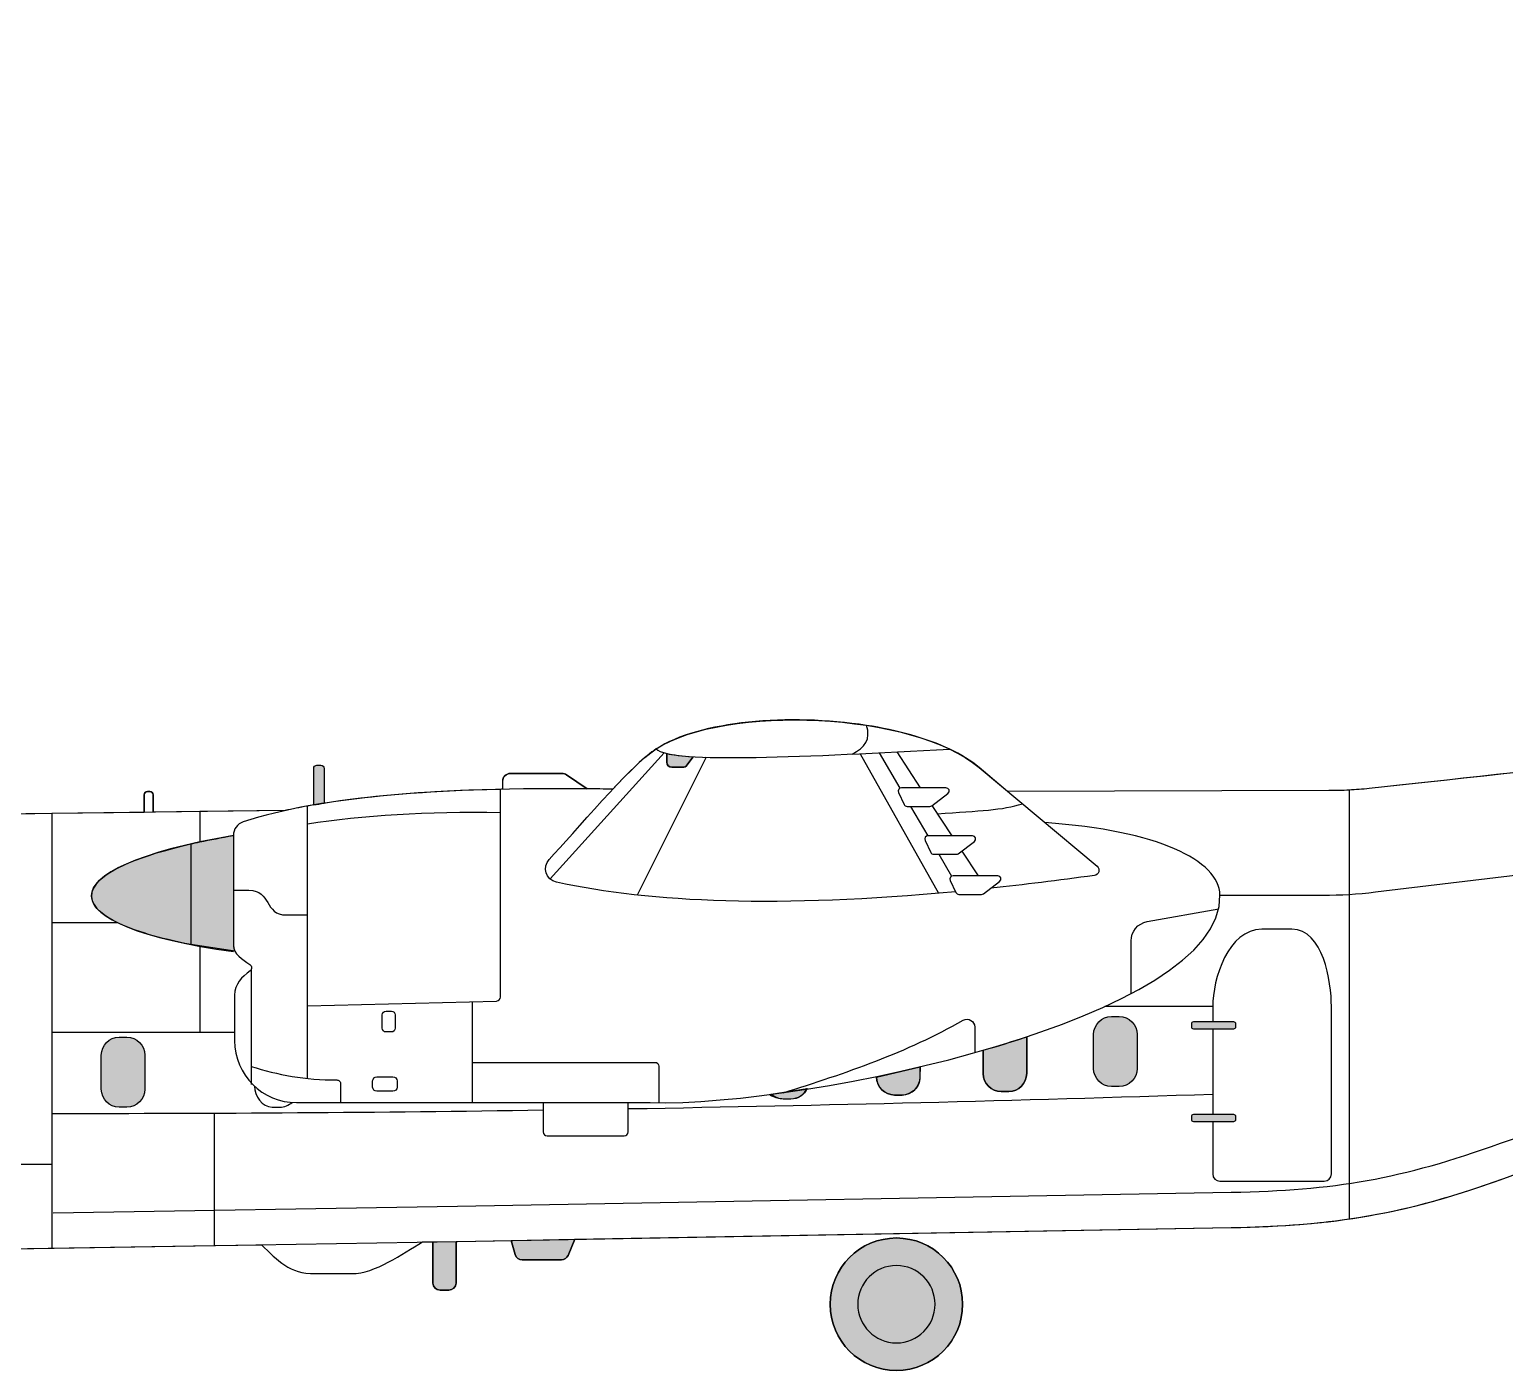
# Model space of a CAD drawing. Extents: x 65 to 355, y 40 to 244.
# Drawn here: x 112.59 to 152.37, y 189.42 to 225.58 of the extents above; entities that cross this region are included whole.
import ezdxf

# ---------------------------------------------------------------- set-up
doc = ezdxf.new("R2010")
doc.units = 0
doc.header["$MEASUREMENT"] = 0
doc.layers.add('4-VIEW', color=7, linetype='CONTINUOUS')
doc.layers.add('SOLIDS', color=7, linetype='CONTINUOUS')

msp = doc.modelspace()

# ---------------------------------------------------------------- hatches: boundary and pattern name
at = {"layer": 'SOLIDS'}
h = msp.add_hatch(color=7, dxfattribs=at)
edge = h.paths.add_edge_path()
edge.add_spline(control_points=[(129.777, 206.059), (129.777, 206.059), (129.777, 205.828), (129.777, 205.828), (129.777, 205.751), (129.84, 205.687), (129.917, 205.687), (129.917, 205.687), (130.207, 205.687), (130.207, 205.687), (130.253, 205.687), (130.292, 205.707), (130.32, 205.744), (130.32, 205.744), (130.492, 205.973), (130.492, 205.973), (130.194, 205.991), (129.951, 206.019), (129.777, 206.059)], knot_values=[0, 0, 0, 0, 1, 1, 1, 2, 2, 2, 3, 3, 3, 4, 4, 4, 5, 5, 5, 6, 6, 6, 6], degree=3, periodic=1)
h = msp.add_hatch(color=7, dxfattribs=at)
edge = h.paths.add_edge_path()
edge.add_spline(control_points=[(120.255, 204.671), (120.348, 204.687), (120.443, 204.703), (120.539, 204.718), (120.443, 204.703), (120.348, 204.687), (120.255, 204.671), (120.255, 204.671), (120.255, 204.671), (120.255, 204.671)], knot_values=[0, 0, 0, 0, 1, 1, 1, 2, 2, 2, 3, 3, 3, 3], degree=3, periodic=1)
edge = h.paths.add_edge_path()
edge.add_spline(control_points=[(120.255, 205.655), (120.255, 205.655), (120.255, 204.671), (120.255, 204.671), (120.255, 204.671), (120.539, 204.718), (120.539, 204.718), (120.539, 204.718), (120.539, 205.655), (120.539, 205.655), (120.539, 205.704), (120.5, 205.743), (120.451, 205.743), (120.451, 205.743), (120.343, 205.743), (120.343, 205.743), (120.294, 205.743), (120.255, 205.704), (120.255, 205.655)], knot_values=[0, 0, 0, 0, 1, 1, 1, 2, 2, 2, 3, 3, 3, 4, 4, 4, 5, 5, 5, 6, 6, 6, 6], degree=3, periodic=1)
h = msp.add_hatch(color=7, dxfattribs=at)
edge = h.paths.add_edge_path()
edge.add_spline(control_points=[(116.94, 203.619), (114.208, 202.994), (113.594, 202.159), (114.973, 201.491), (115.42, 201.275), (116.077, 201.076), (116.94, 200.907), (116.94, 200.907), (118.131, 200.731), (118.131, 200.731), (118.105, 200.781), (118.09, 200.834), (118.09, 200.893), (118.09, 200.893), (118.09, 202.37), (118.09, 202.37), (118.09, 202.37), (118.09, 203.847), (118.09, 203.847), (117.767, 203.791), (117.464, 203.733), (117.182, 203.672), (117.1, 203.655), (117.019, 203.637), (116.94, 203.619)], knot_values=[0, 0, 0, 0, 1, 1, 1, 2, 2, 2, 3, 3, 3, 4, 4, 4, 5, 5, 5, 6, 6, 6, 7, 7, 7, 8, 8, 8, 8], degree=3, periodic=1)
h = msp.add_hatch(color=7, dxfattribs=at)
edge = h.paths.add_edge_path()
edge.add_spline(control_points=[(141.772, 198.965), (141.506, 198.965), (141.288, 198.747), (141.288, 198.481), (141.288, 198.481), (141.288, 197.56), (141.288, 197.56), (141.288, 197.294), (141.506, 197.076), (141.772, 197.076), (141.772, 197.076), (141.977, 197.076), (141.977, 197.076), (142.243, 197.076), (142.461, 197.294), (142.461, 197.56), (142.461, 197.56), (142.461, 198.481), (142.461, 198.481), (142.461, 198.747), (142.243, 198.965), (141.977, 198.965), (141.977, 198.965), (141.772, 198.965), (141.772, 198.965)], knot_values=[0, 0, 0, 0, 1, 1, 1, 2, 2, 2, 3, 3, 3, 4, 4, 4, 5, 5, 5, 6, 6, 6, 7, 7, 7, 8, 8, 8, 8], degree=3, periodic=1)
h = msp.add_hatch(color=7, dxfattribs=at)
edge = h.paths.add_edge_path()
edge.add_spline(control_points=[(143.987, 198.83), (143.957, 198.83), (143.932, 198.805), (143.932, 198.774), (143.932, 198.774), (143.932, 198.681), (143.932, 198.681), (143.932, 198.65), (143.957, 198.625), (143.987, 198.625), (143.987, 198.625), (144.499, 198.625), (144.499, 198.625), (144.499, 198.625), (145.058, 198.625), (145.058, 198.625), (145.088, 198.625), (145.114, 198.65), (145.114, 198.681), (145.114, 198.681), (145.114, 198.774), (145.114, 198.774), (145.114, 198.805), (145.088, 198.83), (145.058, 198.83), (145.058, 198.83), (144.499, 198.83), (144.499, 198.83), (144.499, 198.83), (143.987, 198.83), (143.987, 198.83)], knot_values=[0, 0, 0, 0, 1, 1, 1, 2, 2, 2, 3, 3, 3, 4, 4, 4, 5, 5, 5, 6, 6, 6, 7, 7, 7, 8, 8, 8, 9, 9, 9, 10, 10, 10, 10], degree=3, periodic=1)
h = msp.add_hatch(color=7, dxfattribs=at)
edge = h.paths.add_edge_path()
edge.add_spline(control_points=[(115.011, 198.411), (114.745, 198.411), (114.527, 198.193), (114.527, 197.927), (114.527, 197.927), (114.527, 197.006), (114.527, 197.006), (114.527, 196.74), (114.745, 196.522), (115.011, 196.522), (115.011, 196.522), (115.216, 196.522), (115.216, 196.522), (115.482, 196.522), (115.7, 196.74), (115.7, 197.006), (115.7, 197.006), (115.7, 197.927), (115.7, 197.927), (115.7, 198.193), (115.482, 198.411), (115.216, 198.411), (115.216, 198.411), (115.011, 198.411), (115.011, 198.411)], knot_values=[0, 0, 0, 0, 1, 1, 1, 2, 2, 2, 3, 3, 3, 4, 4, 4, 5, 5, 5, 6, 6, 6, 7, 7, 7, 8, 8, 8, 8], degree=3, periodic=1)
h = msp.add_hatch(color=7, dxfattribs=at)
edge = h.paths.add_edge_path()
edge.add_spline(control_points=[(139.483, 198.419), (139.101, 198.292), (138.709, 198.171), (138.31, 198.056), (138.31, 198.056), (138.31, 197.429), (138.31, 197.429), (138.31, 197.163), (138.528, 196.945), (138.794, 196.945), (138.794, 196.945), (138.999, 196.945), (138.999, 196.945), (139.265, 196.945), (139.483, 197.163), (139.483, 197.429), (139.483, 197.429), (139.483, 198.419), (139.483, 198.419)], knot_values=[0, 0, 0, 0, 1, 1, 1, 2, 2, 2, 3, 3, 3, 4, 4, 4, 5, 5, 5, 6, 6, 6, 6], degree=3, periodic=1)
h = msp.add_hatch(color=7, dxfattribs=at)
edge = h.paths.add_edge_path()
edge.add_spline(control_points=[(135.435, 197.333), (135.435, 197.067), (135.653, 196.849), (135.919, 196.849), (135.919, 196.849), (136.123, 196.849), (136.123, 196.849), (136.354, 196.849), (136.548, 197.013), (136.596, 197.229), (136.603, 197.263), (136.607, 197.573), (136.607, 197.609), (136.607, 197.609), (135.435, 197.333), (135.435, 197.333)], knot_values=[0, 0, 0, 0, 1, 1, 1, 2, 2, 2, 3, 3, 3, 4, 4, 4, 5, 5, 5, 5], degree=3, periodic=1)
h = msp.add_hatch(color=7, dxfattribs=at)
edge = h.paths.add_edge_path()
edge.add_spline(control_points=[(132.588, 196.868), (132.471, 196.849), (132.79, 196.738), (132.917, 196.738), (132.917, 196.738), (133.121, 196.738), (133.121, 196.738), (133.318, 196.738), (133.488, 196.856), (133.563, 197.025), (133.563, 197.025), (132.588, 196.868), (132.588, 196.868)], knot_values=[0, 0, 0, 0, 1, 1, 1, 2, 2, 2, 3, 3, 3, 4, 4, 4, 4], degree=3, periodic=1)
h = msp.add_hatch(color=7, dxfattribs=at)
edge = h.paths.add_edge_path()
edge.add_spline(control_points=[(144.499, 196.331), (144.499, 196.331), (143.987, 196.331), (143.987, 196.331), (143.957, 196.331), (143.932, 196.306), (143.932, 196.275), (143.932, 196.275), (143.932, 196.182), (143.932, 196.182), (143.932, 196.151), (143.957, 196.126), (143.987, 196.126), (143.987, 196.126), (144.499, 196.126), (144.499, 196.126), (144.499, 196.126), (145.058, 196.126), (145.058, 196.126), (145.088, 196.126), (145.114, 196.151), (145.114, 196.182), (145.114, 196.182), (145.114, 196.275), (145.114, 196.275), (145.114, 196.306), (145.088, 196.331), (145.058, 196.331), (145.058, 196.331), (144.499, 196.331), (144.499, 196.331)], knot_values=[0, 0, 0, 0, 1, 1, 1, 2, 2, 2, 3, 3, 3, 4, 4, 4, 5, 5, 5, 6, 6, 6, 7, 7, 7, 8, 8, 8, 9, 9, 9, 10, 10, 10, 10], degree=3, periodic=1)
h = msp.add_hatch(color=7, dxfattribs=at)
edge = h.paths.add_edge_path()
edge.add_spline(control_points=[(127.295, 192.957), (127.295, 192.957), (125.583, 192.926), (125.583, 192.926), (125.583, 192.926), (125.692, 192.544), (125.692, 192.544), (125.716, 192.46), (125.79, 192.404), (125.878, 192.404), (125.878, 192.404), (126.934, 192.404), (126.934, 192.404), (127.014, 192.404), (127.082, 192.449), (127.113, 192.523), (127.113, 192.523), (127.295, 192.957), (127.295, 192.957)], knot_values=[0, 0, 0, 0, 1, 1, 1, 2, 2, 2, 3, 3, 3, 4, 4, 4, 5, 5, 5, 6, 6, 6, 6], degree=3, periodic=1)
h = msp.add_hatch(color=7, dxfattribs=at)
edge = h.paths.add_edge_path()
edge.add_spline(control_points=[(134.183, 191.206), (134.183, 192.193), (134.982, 192.993), (135.969, 192.993), (136.956, 192.993), (137.756, 192.193), (137.756, 191.206), (137.756, 190.22), (136.956, 189.42), (135.969, 189.42), (134.982, 189.42), (134.183, 190.22), (134.183, 191.206)], knot_values=[0, 0, 0, 0, 1, 1, 1, 2, 2, 2, 3, 3, 3, 4, 4, 4, 4], degree=3, periodic=1)
h = msp.add_hatch(color=7, dxfattribs=at)
edge = h.paths.add_edge_path()
edge.add_spline(control_points=[(123.47, 192.889), (123.47, 192.889), (123.47, 191.778), (123.47, 191.778), (123.47, 191.672), (123.557, 191.585), (123.664, 191.585), (123.664, 191.585), (123.9, 191.585), (123.9, 191.585), (124.007, 191.585), (124.094, 191.672), (124.094, 191.778), (124.094, 191.778), (124.094, 192.899), (124.094, 192.899), (124.094, 192.899), (123.47, 192.889), (123.47, 192.889)], knot_values=[0, 0, 0, 0, 1, 1, 1, 2, 2, 2, 3, 3, 3, 4, 4, 4, 5, 5, 5, 6, 6, 6, 6], degree=3, periodic=1)
h = msp.add_hatch(color=7, dxfattribs=at)
edge = h.paths.add_edge_path()
edge.add_spline(control_points=[(134.927, 191.206), (134.927, 191.782), (135.393, 192.249), (135.969, 192.249), (136.545, 192.249), (137.012, 191.782), (137.012, 191.206), (137.012, 190.631), (136.545, 190.164), (135.969, 190.164), (135.393, 190.164), (134.927, 190.631), (134.927, 191.206)], knot_values=[0, 0, 0, 0, 1, 1, 1, 2, 2, 2, 3, 3, 3, 4, 4, 4, 4], degree=3, periodic=1)

# ---------------------------------------------------------------- linework, layer by layer
at = {"layer": '4-VIEW', "color": 7}
for points in [[(129.705, 206.077), (126.63, 202.677)], [(134.991, 206.053), (137.103, 202.289)], [(135.502, 206.078), (136.063, 205.124)], [(135.977, 206.102), (136.613, 205.135)], [(130.837, 205.957), (128.977, 202.242)], [(148.18, 205.071), (148.18, 193.507)], [(117.182, 204.491), (117.182, 203.672)], [(120.087, 197.294), (120.087, 204.645)], [(136.351, 204.633), (136.817, 203.841)], [(136.929, 204.655), (137.464, 203.842)], [(113.197, 204.439), (113.197, 192.722)], [(116.94, 203.619), (116.94, 200.901)], [(137.111, 203.34), (137.458, 202.75)], [(137.735, 203.429), (138.174, 202.762)], [(114.973, 201.491), (113.197, 201.491)], [(117.182, 200.862), (117.182, 198.538)], [(118.57, 200.236), (118.57, 197.135)], [(124.528, 199.368), (124.528, 196.643)], [(144.499, 199.234), (141.586, 199.234)], [(118.121, 198.538), (113.197, 198.538)], [(144.499, 198.625), (144.499, 196.331)], [(117.57, 196.361), (117.57, 192.791)], [(101.909, 194.981), (113.197, 194.981)]]:
    msp.add_lwpolyline(points, dxfattribs=at)
for points, knots in [([(119.486, 204.521), (119.486, 204.521), (109.688, 204.394), (109.688, 204.394), (107.361, 204.363), (106.486, 202.988), (105.263, 201.39), (105.184, 201.287), (105.1, 201.212), (104.99, 201.145), (103.473, 200.23), (102.392, 199.177), (101.362, 198.065), (101.3, 197.997), (101.269, 197.918), (101.269, 197.825), (101.269, 197.825), (101.269, 193.963), (101.269, 193.963), (101.269, 193.831), (101.337, 193.717), (101.453, 193.654), (103.351, 192.622), (104.679, 192.589), (106.719, 192.612), (106.719, 192.612), (124.132, 192.9), (124.132, 192.9), (124.132, 192.9), (145, 193.274), (145, 193.274), (147.76, 193.323), (149.682, 193.633), (152.351, 194.596), (159.648, 197.227), (170.063, 200.673), (177.322, 202.282), (177.549, 202.332), (177.778, 202.371), (178.027, 202.402), (185.33, 203.31), (190.577, 204.974), (193.867, 207.356), (194.087, 207.515), (193.974, 207.865), (193.701, 207.865), (193.701, 207.865), (178.017, 207.865), (178.017, 207.865), (170.996, 207.865), (157.286, 206.01), (148.723, 205.114), (148.343, 205.075), (148.017, 205.057), (147.635, 205.057), (147.635, 205.057), (138.969, 205.038), (138.969, 205.038)], [0, 0, 0, 0, 1, 1, 1, 2, 2, 2, 3, 3, 3, 4, 4, 4, 5, 5, 5, 6, 6, 6, 7, 7, 7, 8, 8, 8, 9, 9, 9, 10, 10, 10, 11, 11, 11, 12, 12, 12, 13, 13, 13, 14, 14, 14, 15, 15, 15, 16, 16, 16, 17, 17, 17, 18, 18, 18, 19, 19, 19, 19]), ([(137.564, 202.331), (132.832, 201.887), (129.367, 202.03), (126.8, 202.59), (126.519, 202.651), (126.412, 202.994), (126.609, 203.204), (127.278, 203.916), (128.775, 205.72), (129.49, 206.182), (131.357, 207.389), (136.409, 207.184), (138.2, 205.683), (138.2, 205.683), (141.379, 203.017), (141.379, 203.017), (141.473, 202.939), (141.43, 202.786), (141.308, 202.77), (140.334, 202.635), (139.404, 202.521), (138.517, 202.426)], [0, 0, 0, 0, 1, 1, 1, 2, 2, 2, 3, 3, 3, 4, 4, 4, 5, 5, 5, 6, 6, 6, 7, 7, 7, 7]), ([(129.777, 206.059), (129.777, 206.059), (129.777, 205.828), (129.777, 205.828), (129.777, 205.751), (129.84, 205.687), (129.917, 205.687), (129.917, 205.687), (130.207, 205.687), (130.207, 205.687), (130.253, 205.687), (130.292, 205.707), (130.32, 205.744), (130.32, 205.744), (130.492, 205.973), (130.492, 205.973)], [0, 0, 0, 0, 1, 1, 1, 2, 2, 2, 3, 3, 3, 4, 4, 4, 5, 5, 5, 5]), ([(120.255, 204.671), (120.255, 204.671), (120.255, 205.655), (120.255, 205.655), (120.255, 205.704), (120.294, 205.743), (120.343, 205.743), (120.343, 205.743), (120.451, 205.743), (120.451, 205.743), (120.5, 205.743), (120.539, 205.704), (120.539, 205.655), (120.539, 205.655), (120.539, 204.722), (120.539, 204.722)], [0, 0, 0, 0, 1, 1, 1, 2, 2, 2, 3, 3, 3, 4, 4, 4, 5, 5, 5, 5]), ([(144.695, 202.24), (144.695, 202.24), (147.464, 202.24), (147.464, 202.24), (147.965, 202.24), (148.393, 202.266), (148.891, 202.325), (148.891, 202.325), (178.766, 205.899), (178.766, 205.899)], [0, 0, 0, 0, 1, 1, 1, 2, 2, 2, 3, 3, 3, 3]), ([(125.351, 205.094), (125.351, 205.094), (125.351, 205.31), (125.351, 205.31), (125.351, 205.427), (125.446, 205.521), (125.562, 205.521), (125.562, 205.521), (126.952, 205.521), (126.952, 205.521), (126.996, 205.521), (127.034, 205.51), (127.07, 205.485), (127.07, 205.485), (127.626, 205.106), (127.626, 205.106)], [0, 0, 0, 0, 1, 1, 1, 2, 2, 2, 3, 3, 3, 4, 4, 4, 5, 5, 5, 5]), ([(115.682, 204.471), (115.682, 204.471), (115.682, 204.948), (115.682, 204.948), (115.682, 204.996), (115.721, 205.036), (115.77, 205.036), (115.77, 205.036), (115.835, 205.036), (115.835, 205.036), (115.884, 205.036), (115.923, 204.996), (115.923, 204.948), (115.923, 204.948), (115.923, 204.474), (115.923, 204.474)], [0, 0, 0, 0, 1, 1, 1, 2, 2, 2, 3, 3, 3, 4, 4, 4, 5, 5, 5, 5]), ([(128.318, 205.096), (123.827, 205.177), (120.44, 204.904), (118.356, 204.214), (118.194, 204.161), (118.09, 204.016), (118.09, 203.847), (118.09, 203.847), (118.09, 200.893), (118.09, 200.893), (118.09, 200.659), (118.33, 200.503), (118.532, 200.368), (118.561, 200.348), (118.577, 200.319), (118.579, 200.285), (118.58, 200.25), (118.567, 200.219), (118.54, 200.198), (118.323, 200.022), (118.121, 199.858), (118.121, 199.539), (118.121, 199.539), (118.121, 198.314), (118.121, 198.314), (118.121, 197.394), (118.872, 196.643), (119.793, 196.643), (119.793, 196.643), (129.333, 196.643), (129.333, 196.643), (133.588, 196.531), (144.804, 198.923), (144.695, 202.24), (144.663, 203.188), (143.03, 203.973), (139.974, 204.196)], [0, 0, 0, 0, 1, 1, 1, 2, 2, 2, 3, 3, 3, 4, 4, 4, 5, 5, 5, 6, 6, 6, 7, 7, 7, 8, 8, 8, 9, 9, 9, 10, 10, 10, 11, 11, 11, 12, 12, 12, 12]), ([(120.087, 199.257), (120.087, 199.257), (125.188, 199.384), (125.188, 199.384), (125.245, 199.386), (125.291, 199.433), (125.291, 199.49), (125.291, 199.49), (125.291, 205.092), (125.291, 205.092)], [0, 0, 0, 0, 1, 1, 1, 2, 2, 2, 3, 3, 3, 3]), ([(136.107, 205.135), (136.107, 205.135), (137.305, 205.135), (137.305, 205.135), (137.389, 205.136), (137.425, 205.028), (137.358, 204.977), (137.358, 204.977), (136.923, 204.651), (136.923, 204.651), (136.907, 204.639), (136.89, 204.633), (136.87, 204.633), (136.87, 204.633), (136.257, 204.633), (136.257, 204.633), (136.222, 204.633), (136.192, 204.652), (136.178, 204.684), (136.178, 204.684), (136.027, 205.01), (136.027, 205.01), (135.999, 205.068), (136.042, 205.135), (136.107, 205.135), (136.107, 205.135), (136.107, 205.135), (136.107, 205.135)], [0, 0, 0, 0, 1, 1, 1, 2, 2, 2, 3, 3, 3, 4, 4, 4, 5, 5, 5, 6, 6, 6, 7, 7, 7, 8, 8, 8, 9, 9, 9, 9]), ([(136.823, 203.841), (136.823, 203.841), (138.021, 203.842), (138.021, 203.842), (138.106, 203.842), (138.142, 203.734), (138.074, 203.683), (138.074, 203.683), (137.639, 203.357), (137.639, 203.357), (137.623, 203.345), (137.606, 203.34), (137.587, 203.34), (137.587, 203.34), (136.974, 203.34), (136.974, 203.34), (136.939, 203.34), (136.909, 203.359), (136.894, 203.391), (136.894, 203.391), (136.743, 203.716), (136.743, 203.716), (136.716, 203.775), (136.758, 203.841), (136.823, 203.841), (136.823, 203.841), (136.823, 203.841), (136.823, 203.841)], [0, 0, 0, 0, 1, 1, 1, 2, 2, 2, 3, 3, 3, 4, 4, 4, 5, 5, 5, 6, 6, 6, 7, 7, 7, 8, 8, 8, 9, 9, 9, 9]), ([(113.229, 193.672), (113.229, 193.672), (124.132, 193.852), (124.132, 193.852), (124.132, 193.852), (145, 194.226), (145, 194.226), (147.759, 194.275), (149.594, 194.585), (152.263, 195.548), (159.559, 198.179), (169.085, 200.614), (176.308, 202.725), (176.53, 202.791), (177.399, 202.889), (177.834, 202.873)], [0, 0, 0, 0, 1, 1, 1, 2, 2, 2, 3, 3, 3, 4, 4, 4, 5, 5, 5, 5]), ([(137.502, 202.762), (137.502, 202.762), (138.701, 202.762), (138.701, 202.762), (138.785, 202.762), (138.821, 202.655), (138.754, 202.604), (138.754, 202.604), (138.319, 202.278), (138.319, 202.278), (138.303, 202.266), (138.286, 202.26), (138.266, 202.26), (138.266, 202.26), (137.654, 202.26), (137.654, 202.26), (137.618, 202.26), (137.588, 202.279), (137.574, 202.311), (137.574, 202.311), (137.422, 202.637), (137.422, 202.637), (137.395, 202.695), (137.438, 202.762), (137.502, 202.762), (137.502, 202.762), (137.502, 202.762), (137.502, 202.762)], [0, 0, 0, 0, 1, 1, 1, 2, 2, 2, 3, 3, 3, 4, 4, 4, 5, 5, 5, 6, 6, 6, 7, 7, 7, 8, 8, 8, 9, 9, 9, 9]), ([(118.09, 202.37), (118.09, 202.37), (118.51, 202.37), (118.51, 202.37), (119.109, 202.37), (118.919, 201.704), (119.518, 201.704), (119.518, 201.704), (120.087, 201.704), (120.087, 201.704)], [0, 0, 0, 0, 1, 1, 1, 2, 2, 2, 3, 3, 3, 3]), ([(142.298, 199.584), (142.298, 199.584), (142.298, 201.004), (142.298, 201.004), (142.298, 201.262), (142.478, 201.478), (142.732, 201.524), (142.732, 201.524), (144.661, 201.873), (144.661, 201.873)], [0, 0, 0, 0, 1, 1, 1, 2, 2, 2, 3, 3, 3, 3]), ([(144.499, 196.126), (144.499, 196.126), (144.499, 194.719), (144.499, 194.719), (144.499, 194.613), (144.587, 194.526), (144.693, 194.526), (144.693, 194.526), (147.507, 194.526), (147.507, 194.526), (147.614, 194.526), (147.701, 194.613), (147.701, 194.719), (147.701, 194.719), (147.701, 199.234), (147.701, 199.234), (147.701, 199.913), (147.481, 201.319), (146.631, 201.319), (146.631, 201.319), (145.821, 201.319), (145.821, 201.319), (144.919, 201.319), (144.499, 199.977), (144.499, 199.234), (144.499, 199.234), (144.499, 198.83), (144.499, 198.83)], [0, 0, 0, 0, 1, 1, 1, 2, 2, 2, 3, 3, 3, 4, 4, 4, 5, 5, 5, 6, 6, 6, 7, 7, 7, 8, 8, 8, 9, 9, 9, 9]), ([(122.206, 198.549), (122.206, 198.549), (122.35, 198.549), (122.35, 198.549), (122.406, 198.549), (122.453, 198.595), (122.453, 198.652), (122.453, 198.652), (122.453, 199.01), (122.453, 199.01), (122.453, 199.066), (122.406, 199.112), (122.35, 199.112), (122.35, 199.112), (122.206, 199.112), (122.206, 199.112), (122.149, 199.112), (122.103, 199.066), (122.103, 199.01), (122.103, 199.01), (122.103, 198.652), (122.103, 198.652), (122.103, 198.595), (122.149, 198.549), (122.206, 198.549), (122.206, 198.549), (122.206, 198.549), (122.206, 198.549)], [0, 0, 0, 0, 1, 1, 1, 2, 2, 2, 3, 3, 3, 4, 4, 4, 5, 5, 5, 6, 6, 6, 7, 7, 7, 8, 8, 8, 9, 9, 9, 9]), ([(132.918, 196.91), (134.604, 197.436), (136.266, 198.007), (137.766, 198.863), (137.907, 198.943), (138.082, 198.842), (138.082, 198.679), (138.082, 198.679), (138.082, 198.001), (138.082, 198.001)], [0, 0, 0, 0, 1, 1, 1, 2, 2, 2, 3, 3, 3, 3]), ([(141.772, 197.076), (141.772, 197.076), (141.977, 197.076), (141.977, 197.076), (142.243, 197.076), (142.461, 197.294), (142.461, 197.56), (142.461, 197.56), (142.461, 198.481), (142.461, 198.481), (142.461, 198.747), (142.243, 198.965), (141.977, 198.965), (141.977, 198.965), (141.772, 198.965), (141.772, 198.965), (141.506, 198.965), (141.288, 198.747), (141.288, 198.481), (141.288, 198.481), (141.288, 197.56), (141.288, 197.56), (141.288, 197.294), (141.506, 197.076), (141.772, 197.076), (141.772, 197.076), (141.772, 197.076), (141.772, 197.076)], [0, 0, 0, 0, 1, 1, 1, 2, 2, 2, 3, 3, 3, 4, 4, 4, 5, 5, 5, 6, 6, 6, 7, 7, 7, 8, 8, 8, 9, 9, 9, 9]), ([(143.987, 198.625), (143.987, 198.625), (145.058, 198.625), (145.058, 198.625), (145.089, 198.625), (145.114, 198.65), (145.114, 198.681), (145.114, 198.681), (145.114, 198.774), (145.114, 198.774), (145.114, 198.805), (145.089, 198.83), (145.058, 198.83), (145.058, 198.83), (143.987, 198.83), (143.987, 198.83), (143.957, 198.83), (143.932, 198.805), (143.932, 198.774), (143.932, 198.774), (143.932, 198.681), (143.932, 198.681), (143.932, 198.65), (143.957, 198.625), (143.987, 198.625), (143.987, 198.625), (143.987, 198.625), (143.987, 198.625)], [0, 0, 0, 0, 1, 1, 1, 2, 2, 2, 3, 3, 3, 4, 4, 4, 5, 5, 5, 6, 6, 6, 7, 7, 7, 8, 8, 8, 9, 9, 9, 9]), ([(115.011, 196.522), (115.011, 196.522), (115.216, 196.522), (115.216, 196.522), (115.482, 196.522), (115.7, 196.74), (115.7, 197.006), (115.7, 197.006), (115.7, 197.927), (115.7, 197.927), (115.7, 198.193), (115.482, 198.411), (115.216, 198.411), (115.216, 198.411), (115.011, 198.411), (115.011, 198.411), (114.745, 198.411), (114.527, 198.193), (114.527, 197.927), (114.527, 197.927), (114.527, 197.006), (114.527, 197.006), (114.527, 196.74), (114.745, 196.522), (115.011, 196.522), (115.011, 196.522), (115.011, 196.522), (115.011, 196.522)], [0, 0, 0, 0, 1, 1, 1, 2, 2, 2, 3, 3, 3, 4, 4, 4, 5, 5, 5, 6, 6, 6, 7, 7, 7, 8, 8, 8, 9, 9, 9, 9]), ([(138.31, 198.056), (138.31, 198.056), (138.31, 197.429), (138.31, 197.429), (138.31, 197.163), (138.528, 196.945), (138.794, 196.945), (138.794, 196.945), (138.999, 196.945), (138.999, 196.945), (139.265, 196.945), (139.483, 197.163), (139.483, 197.429), (139.483, 197.429), (139.483, 198.419), (139.483, 198.419)], [0, 0, 0, 0, 1, 1, 1, 2, 2, 2, 3, 3, 3, 4, 4, 4, 5, 5, 5, 5]), ([(124.528, 197.73), (124.528, 197.73), (129.457, 197.73), (129.457, 197.73), (129.516, 197.73), (129.563, 197.683), (129.563, 197.625), (129.563, 197.625), (129.563, 196.64), (129.563, 196.64)], [0, 0, 0, 0, 1, 1, 1, 2, 2, 2, 3, 3, 3, 3]), ([(118.57, 197.619), (119.28, 197.399), (120.031, 197.249), (120.876, 197.254), (120.905, 197.254), (120.93, 197.244), (120.951, 197.223), (120.972, 197.203), (120.982, 197.178), (120.982, 197.149), (120.982, 197.149), (120.982, 196.643), (120.982, 196.643)], [0, 0, 0, 0, 1, 1, 1, 2, 2, 2, 3, 3, 3, 4, 4, 4, 4]), ([(121.961, 196.949), (121.961, 196.949), (122.388, 196.949), (122.388, 196.949), (122.452, 196.949), (122.504, 197.001), (122.504, 197.064), (122.504, 197.064), (122.504, 197.227), (122.504, 197.227), (122.504, 197.29), (122.452, 197.342), (122.388, 197.342), (122.388, 197.342), (121.961, 197.342), (121.961, 197.342), (121.897, 197.342), (121.845, 197.29), (121.845, 197.227), (121.845, 197.227), (121.845, 197.064), (121.845, 197.064), (121.845, 197.001), (121.897, 196.949), (121.961, 196.949), (121.961, 196.949), (121.961, 196.949), (121.961, 196.949)], [0, 0, 0, 0, 1, 1, 1, 2, 2, 2, 3, 3, 3, 4, 4, 4, 5, 5, 5, 6, 6, 6, 7, 7, 7, 8, 8, 8, 9, 9, 9, 9]), ([(135.434, 197.333), (135.434, 197.067), (135.652, 196.849), (135.918, 196.849), (135.918, 196.849), (136.123, 196.849), (136.123, 196.849), (136.389, 196.849), (136.607, 197.067), (136.607, 197.333), (136.607, 197.333), (136.607, 197.617), (136.607, 197.617)], [0, 0, 0, 0, 1, 1, 1, 2, 2, 2, 3, 3, 3, 4, 4, 4, 4]), ([(118.656, 197.091), (118.656, 196.825), (118.868, 196.522), (119.134, 196.522), (119.134, 196.522), (119.339, 196.522), (119.339, 196.522), (119.455, 196.522), (119.59, 196.578), (119.674, 196.647)], [0, 0, 0, 0, 1, 1, 1, 2, 2, 2, 3, 3, 3, 3]), ([(132.607, 196.867), (132.692, 196.794), (132.802, 196.75), (132.922, 196.75), (132.922, 196.75), (133.126, 196.75), (133.126, 196.75), (133.318, 196.75), (133.484, 196.863), (133.563, 197.025)], [0, 0, 0, 0, 1, 1, 1, 2, 2, 2, 3, 3, 3, 3]), ([(126.445, 196.643), (126.445, 196.643), (126.445, 195.854), (126.445, 195.854), (126.445, 195.795), (126.493, 195.748), (126.551, 195.748), (126.551, 195.748), (128.629, 195.748), (128.629, 195.748), (128.687, 195.748), (128.735, 195.795), (128.735, 195.854), (128.735, 195.854), (128.735, 196.643), (128.735, 196.643)], [0, 0, 0, 0, 1, 1, 1, 2, 2, 2, 3, 3, 3, 4, 4, 4, 5, 5, 5, 5]), ([(143.987, 196.126), (143.987, 196.126), (145.058, 196.126), (145.058, 196.126), (145.089, 196.126), (145.114, 196.151), (145.114, 196.182), (145.114, 196.182), (145.114, 196.275), (145.114, 196.275), (145.114, 196.306), (145.089, 196.331), (145.058, 196.331), (145.058, 196.331), (143.987, 196.331), (143.987, 196.331), (143.957, 196.331), (143.932, 196.306), (143.932, 196.275), (143.932, 196.275), (143.932, 196.182), (143.932, 196.182), (143.932, 196.151), (143.957, 196.126), (143.987, 196.126), (143.987, 196.126), (143.987, 196.126), (143.987, 196.126)], [0, 0, 0, 0, 1, 1, 1, 2, 2, 2, 3, 3, 3, 4, 4, 4, 5, 5, 5, 6, 6, 6, 7, 7, 7, 8, 8, 8, 9, 9, 9, 9]), ([(125.583, 192.926), (125.583, 192.926), (125.692, 192.544), (125.692, 192.544), (125.716, 192.46), (125.79, 192.404), (125.878, 192.404), (125.878, 192.404), (126.934, 192.404), (126.934, 192.404), (127.014, 192.404), (127.082, 192.449), (127.113, 192.523), (127.113, 192.523), (127.295, 192.957), (127.295, 192.957)], [0, 0, 0, 0, 1, 1, 1, 2, 2, 2, 3, 3, 3, 4, 4, 4, 5, 5, 5, 5]), ([(135.969, 189.42), (136.956, 189.42), (137.756, 190.22), (137.756, 191.206), (137.756, 192.193), (136.956, 192.993), (135.969, 192.993), (134.982, 192.993), (134.183, 192.193), (134.183, 191.206), (134.183, 190.22), (134.982, 189.42), (135.969, 189.42), (135.969, 189.42), (135.969, 189.42), (135.969, 189.42)], [0, 0, 0, 0, 1, 1, 1, 2, 2, 2, 3, 3, 3, 4, 4, 4, 5, 5, 5, 5]), ([(118.845, 192.813), (119.298, 192.374), (119.591, 192.032), (120.292, 192.032), (120.292, 192.032), (121.281, 192.032), (121.281, 192.032), (121.914, 192.032), (122.64, 192.569), (123.191, 192.885)], [0, 0, 0, 0, 1, 1, 1, 2, 2, 2, 3, 3, 3, 3]), ([(123.47, 192.889), (123.47, 192.889), (123.47, 191.778), (123.47, 191.778), (123.47, 191.672), (123.557, 191.585), (123.664, 191.585), (123.664, 191.585), (123.9, 191.585), (123.9, 191.585), (124.007, 191.585), (124.094, 191.672), (124.094, 191.778), (124.094, 191.778), (124.094, 192.899), (124.094, 192.899)], [0, 0, 0, 0, 1, 1, 1, 2, 2, 2, 3, 3, 3, 4, 4, 4, 5, 5, 5, 5])]:
    msp.add_open_spline(points, degree=3, knots=knots, dxfattribs=at)
for points in [[(134.777, 206.043), (135.119, 206.211), (135.289, 206.451), (135.16, 206.817)], [(129.49, 206.182), (129.87, 205.776), (133.655, 205.979), (137.406, 206.177)], [(120.087, 204.161), (121.584, 204.394), (123.298, 204.508), (125.291, 204.468)], [(137.076, 204.432), (138.229, 204.52), (138.821, 204.526), (139.367, 204.704)], [(118.09, 203.847), (112.904, 202.953), (113.07, 201.408), (118.09, 200.719)], [(128.753, 196.481), (134.001, 196.571), (139.25, 196.704), (144.499, 196.872)], [(113.197, 196.354), (117.613, 196.349), (122.029, 196.381), (126.445, 196.445)]]:
    msp.add_open_spline(points, degree=3, dxfattribs=at)
at = {"layer": 'SOLIDS'}
for points, knots in [([(128.318, 205.096), (128.766, 205.572), (129.195, 205.991), (129.49, 206.182), (130.659, 206.937), (133.076, 207.14), (135.16, 206.817), (135.996, 206.687), (136.779, 206.473), (137.406, 206.177), (137.711, 206.032), (137.98, 205.867), (138.2, 205.683), (138.2, 205.683), (138.969, 205.038), (138.969, 205.038), (138.969, 205.038), (147.635, 205.057), (147.635, 205.057), (147.826, 205.057), (148.003, 205.061), (148.18, 205.071), (148.356, 205.08), (148.533, 205.095), (148.723, 205.114), (153.886, 205.655), (160.922, 206.544), (167.233, 207.164), (170.187, 207.455), (172.982, 207.686), (175.352, 207.796), (176.081, 207.833), (176.685, 208.259), (176.942, 208.943), (176.942, 208.943), (183.079, 225.284), (183.079, 225.284), (183.079, 225.449), (183.93, 225.583), (186.839, 225.583), (189.748, 225.583), (193.614, 225.449), (193.614, 225.284), (193.614, 225.213), (192.896, 225.121), (191.846, 225.041), (191.846, 225.041), (191.846, 224.513), (191.846, 224.513), (191.846, 224.513), (193.177, 224.159), (193.177, 224.159), (193.388, 224.103), (193.53, 223.918), (193.53, 223.7), (193.53, 223.7), (193.53, 207.865), (193.53, 207.865), (193.53, 207.865), (193.701, 207.865), (193.701, 207.865), (193.974, 207.865), (194.087, 207.515), (193.867, 207.356), (191.799, 205.858), (188.957, 204.645), (185.318, 203.724), (183.168, 203.181), (180.739, 202.739), (178.027, 202.402), (177.905, 202.387), (177.788, 202.37), (177.673, 202.351), (177.554, 202.33), (177.438, 202.308), (177.322, 202.282), (170.062, 200.673), (159.648, 197.227), (152.351, 194.596), (150.814, 194.041), (149.524, 193.703), (148.18, 193.507), (147.19, 193.362), (146.17, 193.294), (145, 193.274), (145, 193.274), (127.295, 192.957), (127.295, 192.957), (127.295, 192.957), (127.113, 192.523), (127.113, 192.523), (127.082, 192.449), (127.014, 192.404), (126.934, 192.404), (126.934, 192.404), (125.878, 192.404), (125.878, 192.404), (125.79, 192.404), (125.716, 192.46), (125.692, 192.544), (125.692, 192.544), (125.583, 192.926), (125.583, 192.926), (125.583, 192.926), (124.132, 192.9), (124.132, 192.9), (124.132, 192.9), (124.094, 192.899), (124.094, 192.899), (124.094, 192.899), (124.094, 191.778), (124.094, 191.778), (124.094, 191.672), (124.007, 191.585), (123.9, 191.585), (123.9, 191.585), (123.664, 191.585), (123.664, 191.585), (123.557, 191.585), (123.47, 191.672), (123.47, 191.778), (123.47, 191.778), (123.47, 192.889), (123.47, 192.889), (123.47, 192.889), (123.191, 192.885), (123.191, 192.885), (122.64, 192.569), (121.914, 192.032), (121.281, 192.032), (121.281, 192.032), (120.292, 192.032), (120.292, 192.032), (119.591, 192.032), (119.298, 192.374), (118.845, 192.813), (118.845, 192.813), (117.57, 192.791), (117.57, 192.791), (117.57, 192.791), (109.172, 192.653), (109.172, 192.653), (109.172, 192.653), (106.719, 192.612), (106.719, 192.612), (104.679, 192.589), (103.351, 192.622), (101.453, 193.654), (101.393, 193.687), (101.346, 193.733), (101.314, 193.788), (96.866, 194.132), (97.011, 197.461), (101.292, 197.954), (101.308, 197.994), (101.331, 198.031), (101.362, 198.065), (101.545, 198.261), (101.729, 198.457), (101.916, 198.649), (102.452, 199.2), (103.018, 199.731), (103.664, 200.234), (104.07, 200.55), (104.508, 200.855), (104.99, 201.145), (105.045, 201.179), (105.094, 201.214), (105.138, 201.254), (105.183, 201.294), (105.224, 201.339), (105.263, 201.39), (105.832, 202.133), (106.325, 202.828), (106.925, 203.362), (107.242, 203.645), (107.588, 203.882), (107.992, 204.058), (108.465, 204.264), (109.016, 204.385), (109.688, 204.394), (109.688, 204.394), (109.764, 204.395), (109.764, 204.395), (109.764, 204.395), (109.96, 204.397), (109.96, 204.397), (109.96, 204.397), (112.277, 204.427), (112.277, 204.427), (112.277, 204.427), (113.196, 204.439), (113.196, 204.439), (113.196, 204.439), (115.682, 204.471), (115.682, 204.471), (115.682, 204.471), (115.682, 204.948), (115.682, 204.948), (115.682, 204.996), (115.721, 205.036), (115.77, 205.036), (115.77, 205.036), (115.835, 205.036), (115.835, 205.036), (115.884, 205.036), (115.923, 204.996), (115.923, 204.948), (115.923, 204.948), (115.923, 204.474), (115.923, 204.474), (115.923, 204.474), (117.182, 204.491), (117.182, 204.491), (117.182, 204.491), (119.486, 204.521), (119.486, 204.521), (119.679, 204.563), (119.879, 204.604), (120.087, 204.641), (120.142, 204.651), (120.198, 204.661), (120.255, 204.671), (121.629, 204.909), (123.317, 205.047), (125.291, 205.092), (125.311, 205.093), (125.331, 205.094), (125.35, 205.094), (125.35, 205.094), (125.35, 205.31), (125.35, 205.31), (125.35, 205.427), (125.446, 205.521), (125.562, 205.521), (125.562, 205.521), (126.952, 205.521), (126.952, 205.521), (126.996, 205.521), (127.034, 205.51), (127.07, 205.485), (127.07, 205.485), (127.626, 205.106), (127.626, 205.106), (127.854, 205.103), (128.085, 205.1), (128.318, 205.096)], [0, 0, 0, 0, 1, 1, 1, 2, 2, 2, 3, 3, 3, 4, 4, 4, 5, 5, 5, 6, 6, 6, 7, 7, 7, 8, 8, 8, 9, 9, 9, 10, 10, 10, 11, 11, 11, 12, 12, 12, 13, 13, 13, 14, 14, 14, 15, 15, 15, 16, 16, 16, 17, 17, 17, 18, 18, 18, 19, 19, 19, 20, 20, 20, 21, 21, 21, 22, 22, 22, 23, 23, 23, 24, 24, 24, 25, 25, 25, 26, 26, 26, 27, 27, 27, 28, 28, 28, 29, 29, 29, 30, 30, 30, 31, 31, 31, 32, 32, 32, 33, 33, 33, 34, 34, 34, 35, 35, 35, 36, 36, 36, 37, 37, 37, 38, 38, 38, 39, 39, 39, 40, 40, 40, 41, 41, 41, 42, 42, 42, 43, 43, 43, 44, 44, 44, 45, 45, 45, 46, 46, 46, 47, 47, 47, 48, 48, 48, 49, 49, 49, 50, 50, 50, 51, 51, 51, 52, 52, 52, 53, 53, 53, 54, 54, 54, 55, 55, 55, 56, 56, 56, 57, 57, 57, 58, 58, 58, 59, 59, 59, 60, 60, 60, 61, 61, 61, 62, 62, 62, 63, 63, 63, 64, 64, 64, 65, 65, 65, 66, 66, 66, 67, 67, 67, 68, 68, 68, 69, 69, 69, 70, 70, 70, 71, 71, 71, 72, 72, 72, 73, 73, 73, 74, 74, 74, 75, 75, 75, 76, 76, 76, 77, 77, 77, 78, 78, 78, 79, 79, 79, 80, 80, 80, 81, 81, 81, 82, 82, 82, 82]), ([(129.777, 206.059), (129.777, 206.059), (129.777, 205.828), (129.777, 205.828), (129.777, 205.751), (129.84, 205.687), (129.917, 205.687), (129.917, 205.687), (130.207, 205.687), (130.207, 205.687), (130.253, 205.687), (130.292, 205.707), (130.32, 205.744), (130.32, 205.744), (130.492, 205.973), (130.492, 205.973), (130.194, 205.991), (129.951, 206.019), (129.777, 206.059)], [0, 0, 0, 0, 1, 1, 1, 2, 2, 2, 3, 3, 3, 4, 4, 4, 5, 5, 5, 6, 6, 6, 6]), ([(120.255, 205.655), (120.255, 205.655), (120.255, 204.671), (120.255, 204.671), (120.255, 204.671), (120.539, 204.718), (120.539, 204.718), (120.539, 204.718), (120.539, 205.655), (120.539, 205.655), (120.539, 205.704), (120.5, 205.743), (120.451, 205.743), (120.451, 205.743), (120.343, 205.743), (120.343, 205.743), (120.294, 205.743), (120.255, 205.704), (120.255, 205.655)], [0, 0, 0, 0, 1, 1, 1, 2, 2, 2, 3, 3, 3, 4, 4, 4, 5, 5, 5, 6, 6, 6, 6]), ([(120.255, 204.671), (120.348, 204.687), (120.443, 204.703), (120.539, 204.718), (120.443, 204.703), (120.348, 204.687), (120.255, 204.671), (120.255, 204.671), (120.255, 204.671), (120.255, 204.671)], [0, 0, 0, 0, 1, 1, 1, 2, 2, 2, 3, 3, 3, 3]), ([(116.94, 203.619), (114.208, 202.994), (113.594, 202.159), (114.973, 201.491), (115.42, 201.275), (116.077, 201.076), (116.94, 200.907), (116.94, 200.907), (118.131, 200.731), (118.131, 200.731), (118.105, 200.781), (118.09, 200.834), (118.09, 200.893), (118.09, 200.893), (118.09, 202.37), (118.09, 202.37), (118.09, 202.37), (118.09, 203.847), (118.09, 203.847), (117.767, 203.791), (117.464, 203.733), (117.182, 203.672), (117.1, 203.655), (117.019, 203.637), (116.94, 203.619)], [0, 0, 0, 0, 1, 1, 1, 2, 2, 2, 3, 3, 3, 4, 4, 4, 5, 5, 5, 6, 6, 6, 7, 7, 7, 8, 8, 8, 8]), ([(141.772, 198.965), (141.506, 198.965), (141.288, 198.747), (141.288, 198.481), (141.288, 198.481), (141.288, 197.56), (141.288, 197.56), (141.288, 197.294), (141.506, 197.076), (141.772, 197.076), (141.772, 197.076), (141.977, 197.076), (141.977, 197.076), (142.243, 197.076), (142.461, 197.294), (142.461, 197.56), (142.461, 197.56), (142.461, 198.481), (142.461, 198.481), (142.461, 198.747), (142.243, 198.965), (141.977, 198.965), (141.977, 198.965), (141.772, 198.965), (141.772, 198.965)], [0, 0, 0, 0, 1, 1, 1, 2, 2, 2, 3, 3, 3, 4, 4, 4, 5, 5, 5, 6, 6, 6, 7, 7, 7, 8, 8, 8, 8]), ([(143.987, 198.83), (143.957, 198.83), (143.932, 198.805), (143.932, 198.774), (143.932, 198.774), (143.932, 198.681), (143.932, 198.681), (143.932, 198.65), (143.957, 198.625), (143.987, 198.625), (143.987, 198.625), (144.499, 198.625), (144.499, 198.625), (144.499, 198.625), (145.058, 198.625), (145.058, 198.625), (145.088, 198.625), (145.114, 198.65), (145.114, 198.681), (145.114, 198.681), (145.114, 198.774), (145.114, 198.774), (145.114, 198.805), (145.088, 198.83), (145.058, 198.83), (145.058, 198.83), (144.499, 198.83), (144.499, 198.83), (144.499, 198.83), (143.987, 198.83), (143.987, 198.83)], [0, 0, 0, 0, 1, 1, 1, 2, 2, 2, 3, 3, 3, 4, 4, 4, 5, 5, 5, 6, 6, 6, 7, 7, 7, 8, 8, 8, 9, 9, 9, 10, 10, 10, 10]), ([(115.011, 198.411), (114.745, 198.411), (114.527, 198.193), (114.527, 197.927), (114.527, 197.927), (114.527, 197.006), (114.527, 197.006), (114.527, 196.74), (114.745, 196.522), (115.011, 196.522), (115.011, 196.522), (115.216, 196.522), (115.216, 196.522), (115.482, 196.522), (115.7, 196.74), (115.7, 197.006), (115.7, 197.006), (115.7, 197.927), (115.7, 197.927), (115.7, 198.193), (115.482, 198.411), (115.216, 198.411), (115.216, 198.411), (115.011, 198.411), (115.011, 198.411)], [0, 0, 0, 0, 1, 1, 1, 2, 2, 2, 3, 3, 3, 4, 4, 4, 5, 5, 5, 6, 6, 6, 7, 7, 7, 8, 8, 8, 8]), ([(139.483, 198.419), (139.101, 198.292), (138.709, 198.171), (138.31, 198.056), (138.31, 198.056), (138.31, 197.429), (138.31, 197.429), (138.31, 197.163), (138.528, 196.945), (138.794, 196.945), (138.794, 196.945), (138.999, 196.945), (138.999, 196.945), (139.265, 196.945), (139.483, 197.163), (139.483, 197.429), (139.483, 197.429), (139.483, 198.419), (139.483, 198.419)], [0, 0, 0, 0, 1, 1, 1, 2, 2, 2, 3, 3, 3, 4, 4, 4, 5, 5, 5, 6, 6, 6, 6]), ([(135.435, 197.333), (135.435, 197.067), (135.653, 196.849), (135.919, 196.849), (135.919, 196.849), (136.123, 196.849), (136.123, 196.849), (136.354, 196.849), (136.548, 197.013), (136.596, 197.229), (136.603, 197.263), (136.607, 197.573), (136.607, 197.609), (136.607, 197.609), (135.435, 197.333), (135.435, 197.333)], [0, 0, 0, 0, 1, 1, 1, 2, 2, 2, 3, 3, 3, 4, 4, 4, 5, 5, 5, 5]), ([(132.588, 196.868), (132.471, 196.849), (132.79, 196.738), (132.917, 196.738), (132.917, 196.738), (133.121, 196.738), (133.121, 196.738), (133.318, 196.738), (133.488, 196.856), (133.563, 197.025), (133.563, 197.025), (132.588, 196.868), (132.588, 196.868)], [0, 0, 0, 0, 1, 1, 1, 2, 2, 2, 3, 3, 3, 4, 4, 4, 4]), ([(144.499, 196.331), (144.499, 196.331), (143.987, 196.331), (143.987, 196.331), (143.957, 196.331), (143.932, 196.306), (143.932, 196.275), (143.932, 196.275), (143.932, 196.182), (143.932, 196.182), (143.932, 196.151), (143.957, 196.126), (143.987, 196.126), (143.987, 196.126), (144.499, 196.126), (144.499, 196.126), (144.499, 196.126), (145.058, 196.126), (145.058, 196.126), (145.088, 196.126), (145.114, 196.151), (145.114, 196.182), (145.114, 196.182), (145.114, 196.275), (145.114, 196.275), (145.114, 196.306), (145.088, 196.331), (145.058, 196.331), (145.058, 196.331), (144.499, 196.331), (144.499, 196.331)], [0, 0, 0, 0, 1, 1, 1, 2, 2, 2, 3, 3, 3, 4, 4, 4, 5, 5, 5, 6, 6, 6, 7, 7, 7, 8, 8, 8, 9, 9, 9, 10, 10, 10, 10]), ([(127.295, 192.957), (127.295, 192.957), (125.583, 192.926), (125.583, 192.926), (125.583, 192.926), (125.692, 192.544), (125.692, 192.544), (125.716, 192.46), (125.79, 192.404), (125.878, 192.404), (125.878, 192.404), (126.934, 192.404), (126.934, 192.404), (127.014, 192.404), (127.082, 192.449), (127.113, 192.523), (127.113, 192.523), (127.295, 192.957), (127.295, 192.957)], [0, 0, 0, 0, 1, 1, 1, 2, 2, 2, 3, 3, 3, 4, 4, 4, 5, 5, 5, 6, 6, 6, 6]), ([(134.183, 191.206), (134.183, 192.193), (134.982, 192.993), (135.969, 192.993), (136.956, 192.993), (137.756, 192.193), (137.756, 191.206), (137.756, 190.22), (136.956, 189.42), (135.969, 189.42), (134.982, 189.42), (134.183, 190.22), (134.183, 191.206)], [0, 0, 0, 0, 1, 1, 1, 2, 2, 2, 3, 3, 3, 4, 4, 4, 4]), ([(123.47, 192.889), (123.47, 192.889), (123.47, 191.778), (123.47, 191.778), (123.47, 191.672), (123.557, 191.585), (123.664, 191.585), (123.664, 191.585), (123.9, 191.585), (123.9, 191.585), (124.007, 191.585), (124.094, 191.672), (124.094, 191.778), (124.094, 191.778), (124.094, 192.899), (124.094, 192.899), (124.094, 192.899), (123.47, 192.889), (123.47, 192.889)], [0, 0, 0, 0, 1, 1, 1, 2, 2, 2, 3, 3, 3, 4, 4, 4, 5, 5, 5, 6, 6, 6, 6]), ([(134.927, 191.206), (134.927, 191.782), (135.393, 192.249), (135.969, 192.249), (136.545, 192.249), (137.012, 191.782), (137.012, 191.206), (137.012, 190.631), (136.545, 190.164), (135.969, 190.164), (135.393, 190.164), (134.927, 190.631), (134.927, 191.206)], [0, 0, 0, 0, 1, 1, 1, 2, 2, 2, 3, 3, 3, 4, 4, 4, 4])]:
    msp.add_open_spline(points, degree=3, knots=knots, dxfattribs=at)

doc.saveas('drawing.dxf')
